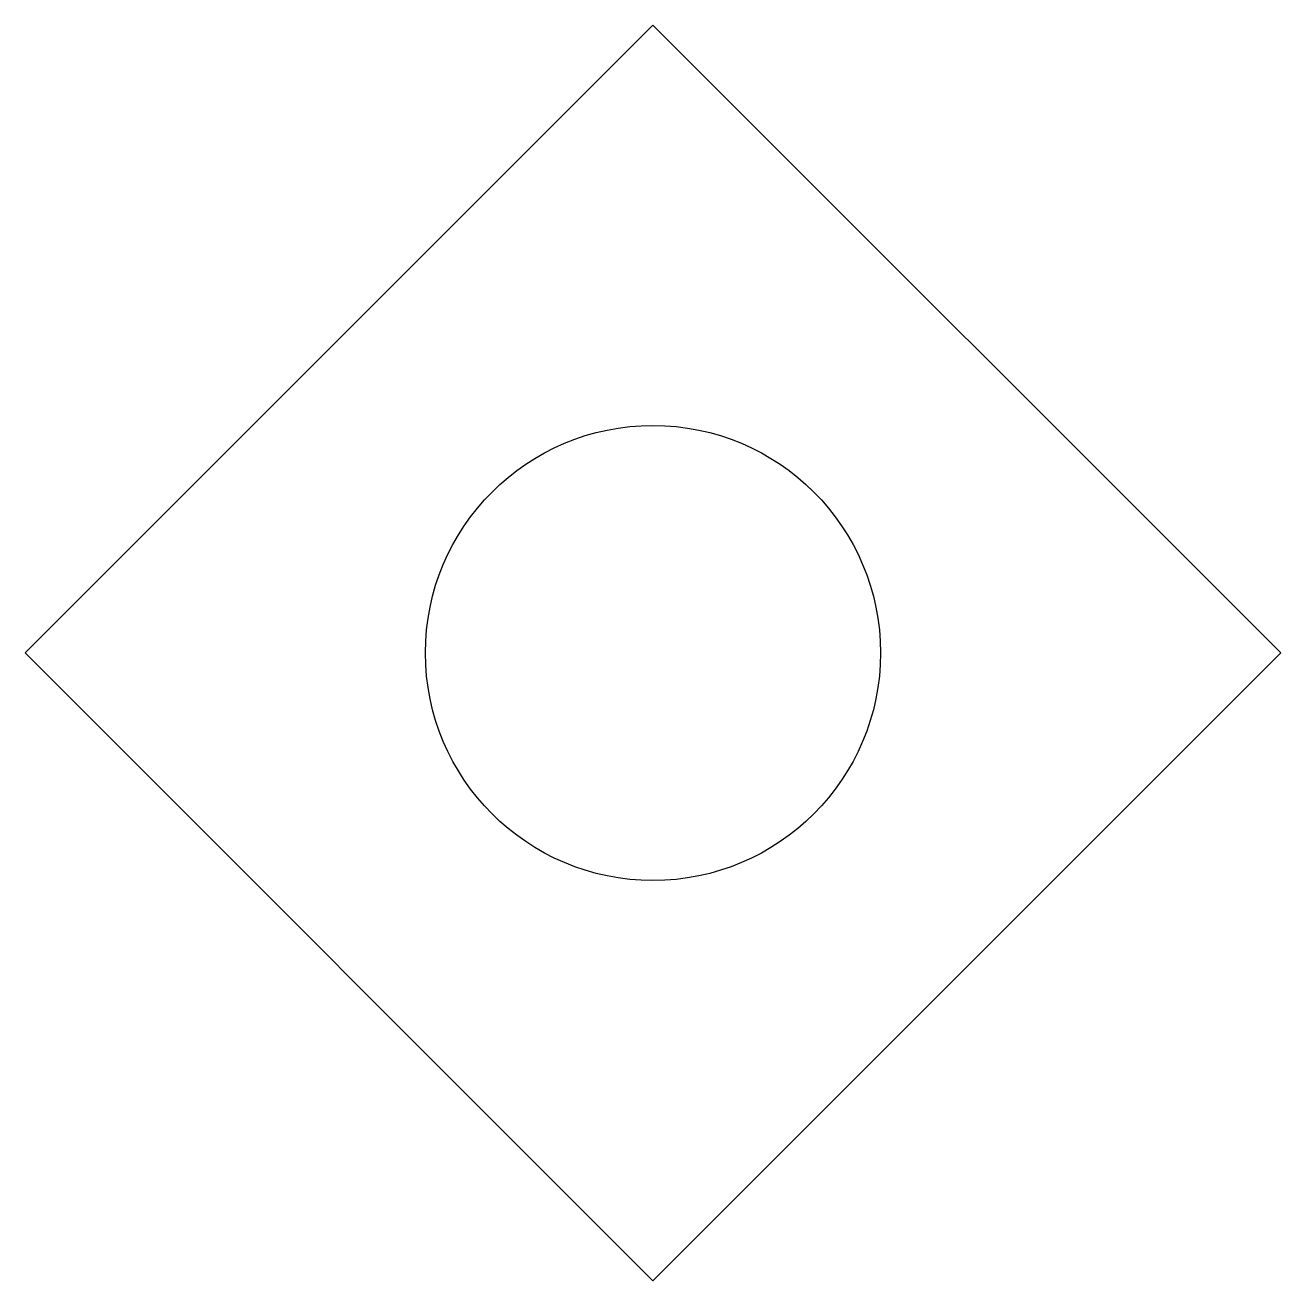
# Model space of a CAD drawing. Header units: millimetres. Extents: x 519.2 to 541.9, y -81.9 to -59.2.
import ezdxf

# ---------------------------------------------------------------- set-up
doc = ezdxf.new("R2010")
doc.units = ezdxf.units.MM
doc.layers.get('0').update_dxf_attribs({"linetype": 'CONTINUOUS'})

msp = doc.modelspace()

# ---------------------------------------------------------------- linework, layer by layer
msp.add_lwpolyline([(541.877, -70.563), (530.563, -59.25), (519.25, -70.563), (530.563, -81.877)], close=True)
msp.add_circle((530.563, -70.563), 4.1)

doc.saveas('drawing.dxf')
